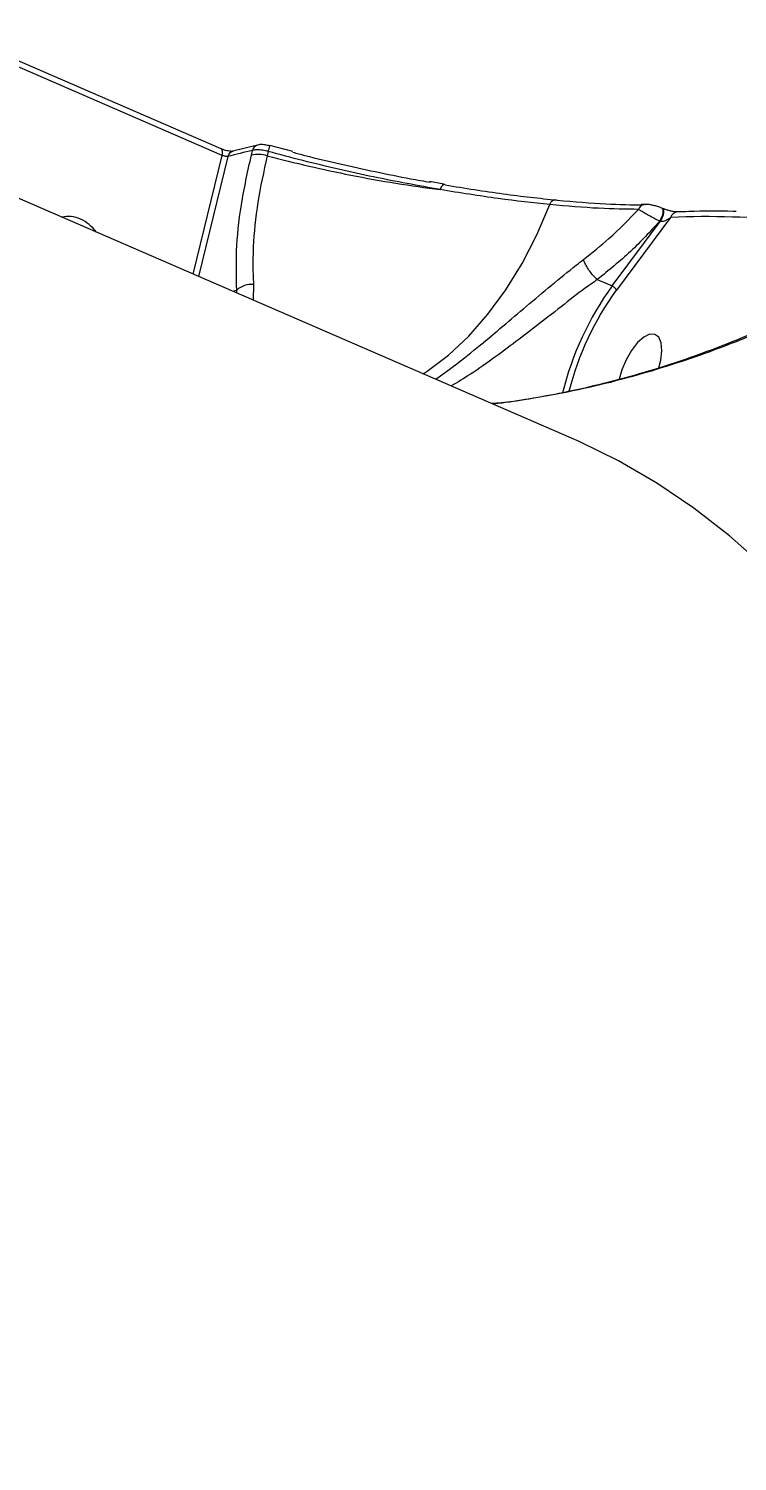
# Model space of a CAD drawing. Header units: millimetres. Extents: x -6104 to 7803, y -6013 to 4803.
# Drawn here: x 1719.8 to 1801.8, y -1919.5 to -1753.7 of the extents above; entities that cross this region are included whole.
import ezdxf

# ---------------------------------------------------------------- set-up
doc = ezdxf.new("R2010")
doc.units = ezdxf.units.MM
for name, color, linetype in [('DIKOM_ОБЪЕКТ', 7, 'Continuous'), ('DIKOM_РАЗМЕР_ЗОНА', 7, 'Continuous'), ('DIKOM_РАЗМЕР_ОБЪЕКТА', 7, 'Continuous')]:
    doc.layers.add(name, color=color, linetype=linetype)
doc.styles.add('style1', font='arial.ttf', dxfattribs={"width": 0.8})
doc.dimstyles.new('1-50', dxfattribs={"dimtxt": 300, "dimasz": 200, "dimexe": 100, "dimexo": 0, "dimgap": 100, "dimtad": 1, "dimtxsty": 'style1', "dimcen": 200, "dimclrd": 7, "dimclre": 7, "dimclrt": 7, "dimadec": 1, "dimazin": 2, "dimtfac": 1, "dimtmove": 0, "dimatfit": 2, "dimfxl": 0, "dimlwd": 25, "dimlwe": 18, "dimarcsym": 0})

# ---------------------------------------------------------------- blocks, each defined once
blk = doc.blocks.new('*D10')
at = {"layer": 'Defpoints', "color": 0, "transparency": 16777216}
for p in [(-4094.65, -224.49), (3111.63, -1726.03), (3111.63, -4948.58)]:
    blk.add_point(p, dxfattribs=at)
at = {"layer": 'DIKOM_РАЗМЕР_ОБЪЕКТА', "color": 7, "lineweight": 18, "transparency": 16777216}
for p, q in [((-4094.65, -224.49), (-4094.65, -5048.58)), ((3111.63, -1726.03), (3111.63, -5048.58))]:
    blk.add_line(p, q, dxfattribs=at)
at = {"layer": 'DIKOM_РАЗМЕР_ОБЪЕКТА', "color": 7, "lineweight": 25, "transparency": 16777216}
blk.add_line((-3894.65, -4948.58), (2911.63, -4948.58), dxfattribs=at)
at = {"layer": 'DIKOM_РАЗМЕР_ОБЪЕКТА', "color": 7, "transparency": 16777216}
for points in [[(-3894.65, -4915.24), (-3894.65, -4981.91), (-4094.65, -4948.58)], [(2911.63, -4915.24), (2911.63, -4981.91), (3111.63, -4948.58)]]:
    blk.add_solid(points, dxfattribs=at)
at = {"layer": 'DIKOM_РАЗМЕР_ОБЪЕКТА', "color": 7, "transparency": 16777216, "insert": (-134.24, -4695.4), "char_height": 300, "attachment_point": 5, "style": 'style1'}
blk.add_mtext('7200', dxfattribs=at)
blk = doc.blocks.new('*D12')
at = {"layer": 'Defpoints', "color": 0, "transparency": 16777216}
for p in [(-6103.62, -69.94), (4675.35, -1132.87), (4675.35, -5913.06)]:
    blk.add_point(p, dxfattribs=at)
at = {"layer": 'DIKOM_РАЗМЕР_ЗОНА', "color": 7, "lineweight": 18, "transparency": 16777216}
for p, q in [((-6103.62, -69.94), (-6103.62, -6013.06)), ((4675.35, -1132.87), (4675.35, -6013.06))]:
    blk.add_line(p, q, dxfattribs=at)
at = {"layer": 'DIKOM_РАЗМЕР_ЗОНА', "color": 7, "lineweight": 25, "transparency": 16777216}
blk.add_line((-5903.62, -5913.06), (4475.35, -5913.06), dxfattribs=at)
at = {"layer": 'DIKOM_РАЗМЕР_ЗОНА', "color": 7, "transparency": 16777216}
for points in [[(-5903.62, -5879.73), (-5903.62, -5946.4), (-6103.62, -5913.06)], [(4475.35, -5879.73), (4475.35, -5946.4), (4675.35, -5913.06)]]:
    blk.add_solid(points, dxfattribs=at)
at = {"layer": 'DIKOM_РАЗМЕР_ЗОНА', "color": 7, "transparency": 16777216, "insert": (271.51, -5659.89), "char_height": 300, "attachment_point": 5, "style": 'style1'}
blk.add_mtext('10800', dxfattribs=at)

msp = doc.modelspace()

# ---------------------------------------------------------------- linework, layer by layer
at = {"layer": 'DIKOM_ОБЪЕКТ', "color": 7, "linetype": 'Continuous', "lineweight": 15}
for p, q in [((1782.661, -1801.112), (1513.769, -1684.66)), ((1742.216, -1768.394), (1715.82, -1756.962)), ((1742.096, -1767.646), (1715.937, -1756.317)), ((1746.315, -1767.199), (1743.444, -1767.928)), ((1750.399, -1767.967), (1747.73, -1767.252)), ((1738.846, -1782.137), (1742.216, -1768.394)), ((1742.876, -1768.537), (1739.474, -1782.409)), ((1745.591, -1768.362), (1745.725, -1767.813)), ((1747.543, -1767.944), (1747.419, -1768.45)), ((1767.887, -1771.716), (1766.199, -1771.422)), ((1793.089, -1774.501), (1792.996, -1774.485)), ((1793.161, -1774.533), (1793.089, -1774.501)), ((1787.34, -1783.505), (1792.926, -1776.042)), ((1794.116, -1775.586), (1787.836, -1783.977)), ((1792.926, -1776.042), (1792.854, -1776.011)), ((1745.838, -1783.338), (1745.796, -1785.147)), ((1785.629, -1782.764), (1785.622, -1782.76)), ((1785.629, -1782.764), (1787.34, -1783.505)), ((1743.897, -1783.984), (1743.45, -1784.131)), ((1743.903, -1784.327), (1743.897, -1783.984))]:
    msp.add_line(p, q, dxfattribs=at)
at = {"layer": 'DIKOM_ОБЪЕКТ', "color": 7, "linetype": 'Continuous', "lineweight": 15, "flags": 128}
for points in [[(1742.216, -1768.394), (1742.25, -1768.221), (1742.263, -1768.062), (1742.256, -1767.921), (1742.227, -1767.803), (1742.18, -1767.714), (1742.115, -1767.656), (1742.096, -1767.646)], [(1747.717, -1767.299), (1747.718, -1767.298), (1747.719, -1767.293)], [(1780.134, -1774.089), (1780.205, -1773.927), (1780.293, -1773.786), (1780.395, -1773.669), (1780.508, -1773.582), (1780.628, -1773.528), (1780.75, -1773.508), (1780.871, -1773.524), (1780.986, -1773.574)], [(1765.491, -1793.676), (1765.943, -1793.377), (1768.404, -1791.507), (1770.757, -1789.301), (1772.978, -1786.78), (1775.046, -1783.969), (1776.94, -1780.897), (1778.642, -1777.592), (1780.134, -1774.089)], [(1791.146, -1774.067), (1791.163, -1774.067), (1791.164, -1774.067)], [(1792.854, -1776.011), (1793, -1775.783), (1793.12, -1775.526), (1793.207, -1775.261), (1793.251, -1775.008), (1793.25, -1774.789), (1793.204, -1774.62), (1793.117, -1774.516), (1793.089, -1774.501)], [(1792.926, -1776.042), (1793.072, -1775.814), (1793.192, -1775.558), (1793.279, -1775.292), (1793.323, -1775.04), (1793.322, -1774.82), (1793.277, -1774.652), (1793.189, -1774.548), (1793.165, -1774.534)], [(1792.762, -1792.977), (1792.981, -1792.105), (1793.105, -1791.014), (1793.023, -1790.104), (1792.742, -1789.45), (1792.285, -1789.105), (1791.688, -1789.097), (1791, -1789.426), (1790.277, -1790.065), (1789.578, -1790.964), (1788.958, -1792.049), (1788.468, -1793.231), (1788.17, -1794.31)], [(1845.175, -1919.922), (1844.331, -1911.757), (1843.288, -1903.815), (1842.048, -1896.103), (1840.611, -1888.63), (1838.98, -1881.401), (1837.154, -1874.423), (1835.137, -1867.704), (1832.929, -1861.248), (1830.533, -1855.063), (1827.952, -1849.154), (1825.188, -1843.526), (1822.242, -1838.184), (1819.119, -1833.135), (1815.82, -1828.381), (1812.349, -1823.929), (1808.709, -1819.781), (1804.904, -1815.942), (1800.938, -1812.415), (1796.812, -1809.204), (1792.533, -1806.312), (1788.102, -1803.741), (1783.526, -1801.494), (1782.661, -1801.112)]]:
    msp.add_lwpolyline(points, dxfattribs=at)
at = {"layer": 'DIKOM_ОБЪЕКТ', "color": 7, "linetype": 'Continuous', "lineweight": 15}
for centre, radius, start, end in [((1746.533, -1767.998), 0.829, 105.84627, 167.11655), ((1778.211, -1901.616), 137.69, 103.64642, 104.87001), ((1743.679, -1768.717), 0.823, 106.56717, 167.36352), ((1746.33, -1772.037), 3.749, 73.11123, 101.38007), ((1690.09, -1752.102), 59.598, 344.58406, 345.22658), ((1768.24, -1772.474), 0.799, 116.47317, 171.85069), ((1767.902, -1771.929), 0.172, 41.30253, 96.10686), ((1724.396, -1778.926), 3.465, 66.04872, 102.77788), ((1791.211, -1774.919), 0.855, 94.32565, 161.01367), ((1794.969, -1775.828), 0.886, 94.40005, 164.16549), ((1798.383, -1865.036), 89.552, 74.51227, 92.73122), ((1723.689, -1780.199), 4.917, 36.28601, 64.54583), ((1745.594, -1785.842), 2.516, 84.43519, 132.3988), ((1816.374, -1804.461), 35.806, 144.17938, 166.14362), ((1816.031, -1804.314), 34.765, 144.19818, 165.66459)]:
    msp.add_arc(centre, radius, start, end, dxfattribs=at)
for points, knots in [([(1747.717, -1767.297), (1747.54, -1767.255), (1747.144, -1767.161), (1746.683, -1767.117), (1746.403, -1767.197), (1746.312, -1767.223)], [0, 0, 0, 0, 0.353633, 0.7918117, 1, 1, 1, 1]), ([(1743.452, -1767.926), (1743.453, -1767.926), (1743.463, -1767.923), (1743.425, -1767.931), (1743.34, -1767.933), (1743.162, -1767.926), (1742.901, -1767.89), (1742.577, -1767.817), (1742.286, -1767.726), (1742.148, -1767.666), (1742.103, -1767.646)], [0, 0, 0, 0, 0.00584386, 0.09496676, 0.20053013, 0.3370183, 0.5006611, 0.69188434, 0.89775622, 1, 1, 1, 1]), ([(1742.876, -1768.537), (1742.843, -1768.539), (1742.779, -1768.542), (1742.634, -1768.522), (1742.473, -1768.485), (1742.328, -1768.439), (1742.248, -1768.407), (1742.216, -1768.394)], [0, 0, 0, 0, 0.21555815, 0.43077314, 0.6453106, 0.85961789, 1, 1, 1, 1]), ([(1743.897, -1783.984), (1743.859, -1782.497), (1743.78, -1779.435), (1744.326, -1774.154), (1745.165, -1770.311), (1745.591, -1768.362)], [0, 0, 0, 0, 0.3175169, 0.6539213, 1, 1, 1, 1]), ([(1747.543, -1767.944), (1747.486, -1767.93), (1747.212, -1767.86), (1746.718, -1767.774), (1746.126, -1767.738), (1745.859, -1767.788), (1745.725, -1767.813)], [0, 0, 0, 0, 0.0806242, 0.3870808, 0.6935788, 1, 1, 1, 1]), ([(1747.419, -1768.45), (1747.023, -1770.258), (1746.219, -1773.924), (1745.782, -1778.474), (1745.739, -1781.558), (1745.815, -1782.941), (1745.838, -1783.338)], [0, 0, 0, 0, 0.3362367, 0.6822365, 0.9087907, 1, 1, 1, 1]), ([(1747.419, -1768.45), (1749.027, -1768.857), (1752.257, -1769.674), (1757.248, -1770.733), (1762.361, -1771.669), (1765.746, -1772.129), (1767.449, -1772.361)], [0, 0, 0, 0, 0.2373821, 0.4771565, 0.7370141, 1, 1, 1, 1]), ([(1767.449, -1772.361), (1764.903, -1771.898), (1761.046, -1771.196), (1755.669, -1770.005), (1751.587, -1769.027), (1748.879, -1768.302), (1747.543, -1767.944)], [0, 0, 0, 0, 0.3951642, 0.5986722, 0.8021762, 1, 1, 1, 1]), ([(1750.394, -1768.036), (1750.861, -1768.16), (1752.691, -1768.644), (1755.886, -1769.399), (1759.976, -1770.3), (1763.467, -1771.004), (1765.552, -1771.373), (1766.309, -1771.506)], [0, 0, 0, 0, 0.086606, 0.3392485, 0.5919058, 0.851895, 1, 1, 1, 1]), ([(1768.031, -1771.816), (1770.307, -1772.182), (1774.912, -1772.923), (1778.946, -1773.355), (1780.986, -1773.574)], [0, 0, 0, 0, 0.49417553, 1, 1, 1, 1]), ([(1780.134, -1774.089), (1778.184, -1773.88), (1774.238, -1773.455), (1769.73, -1772.728), (1767.449, -1772.361)], [0, 0, 0, 0, 0.4941464, 1, 1, 1, 1]), ([(1780.986, -1773.574), (1782.946, -1773.745), (1786.711, -1774.075), (1789.597, -1774.106), (1790.981, -1774.12)], [0, 0, 0, 0, 0.520573, 1, 1, 1, 1]), ([(1790.403, -1774.641), (1788.938, -1774.627), (1785.972, -1774.599), (1782.096, -1774.261), (1780.134, -1774.089)], [0, 0, 0, 0, 0.4937622, 1, 1, 1, 1]), ([(1784.034, -1780.447), (1785.036, -1779.656), (1787.331, -1777.844), (1789.296, -1775.795), (1790.403, -1774.641)], [0, 0, 0, 0, 0.4365807, 1, 1, 1, 1]), ([(1792.854, -1776.011), (1792.673, -1775.922), (1792.312, -1775.746), (1791.723, -1775.434), (1791.163, -1775.12), (1790.696, -1774.84), (1790.495, -1774.704), (1790.403, -1774.641)], [0, 0, 0, 0, 0.195123, 0.3898784, 0.5934567, 0.8140488, 1, 1, 1, 1]), ([(1791.147, -1774.077), (1791.146, -1774.077), (1791.011, -1774.077), (1790.856, -1774.075), (1790.702, -1774.073)], [0, 0, 0, 0, 0.0052907, 1, 1, 1, 1]), ([(1792.929, -1774.442), (1792.856, -1774.413), (1792.64, -1774.325), (1792.229, -1774.211), (1791.71, -1774.105), (1791.373, -1774.059), (1791.178, -1774.068), (1791.164, -1774.069)], [0, 0, 0, 0, 0.1193134, 0.3529812, 0.6126561, 0.9716902, 1, 1, 1, 1]), ([(1794.895, -1774.944), (1794.877, -1774.945), (1794.827, -1774.946), (1794.602, -1774.929), (1794.244, -1774.87), (1793.825, -1774.767), (1793.482, -1774.658), (1793.261, -1774.577), (1793.18, -1774.54), (1793.165, -1774.533)], [0, 0, 0, 0, 0.1004994, 0.2830392, 0.5248681, 0.7134747, 0.8573282, 0.9731231, 1, 1, 1, 1]), ([(1801.695, -1774.903), (1801.582, -1774.897), (1799.786, -1774.802), (1797.508, -1774.852), (1795.338, -1774.929), (1794.9, -1774.944)], [0, 0, 0, 0, 0.05118456, 0.80846925, 1, 1, 1, 1]), ([(1792.854, -1776.011), (1791.763, -1777.201), (1789.567, -1779.599), (1786.947, -1781.705), (1785.629, -1782.764)], [0, 0, 0, 0, 0.4967478, 1, 1, 1, 1]), ([(1794.116, -1775.586), (1794.031, -1775.65), (1793.854, -1775.785), (1793.563, -1775.941), (1793.293, -1776.04), (1793.107, -1776.069), (1792.992, -1776.064), (1792.948, -1776.049), (1792.926, -1776.042)], [0, 0, 0, 0, 0.275979, 0.5812106, 0.7840439, 0.9045837, 0.9531603, 1, 1, 1, 1]), ([(1823.095, -1778.628), (1821.338, -1779.806), (1817.824, -1782.164), (1811.913, -1785.411), (1805.558, -1788.431), (1798.163, -1791.39), (1791.153, -1793.648), (1784.717, -1795.288), (1779.591, -1796.305), (1775.822, -1796.936), (1773.697, -1797.102), (1773.446, -1797.122)], [0, 0, 0, 0, 0.1357663, 0.2715392, 0.4102382, 0.5489234, 0.721391, 0.808949, 0.8964847, 0.9877893, 1, 1, 1, 1]), ([(1823.105, -1778.201), (1822.595, -1778.575), (1820.94, -1779.786), (1817.855, -1781.735), (1813.847, -1784.063), (1809.519, -1786.309), (1805.091, -1788.384), (1800.516, -1790.298), (1795.905, -1792.004), (1791.156, -1793.527), (1786.437, -1794.813), (1781.982, -1795.831), (1777.888, -1796.581), (1775.16, -1797.007), (1773.729, -1797.14), (1773.532, -1797.159)], [0, 0, 0, 0, 0.0412239, 0.1336033, 0.2280559, 0.3245654, 0.4231429, 0.5114335, 0.6050435, 0.6944695, 0.7799643, 0.8622441, 0.9296995, 0.9903141, 1, 1, 1, 1]), ([(1766.921, -1794.296), (1767.676, -1793.761), (1769.283, -1792.622), (1771.912, -1790.506), (1774.678, -1788.191), (1777.437, -1785.843), (1780.303, -1783.43), (1782.527, -1781.617), (1783.758, -1780.662), (1784.034, -1780.447)], [0, 0, 0, 0, 0.1604315, 0.3418245, 0.4947921, 0.6476374, 0.8016145, 0.9554552, 1, 1, 1, 1]), ([(1785.622, -1782.76), (1785.477, -1782.621), (1785.188, -1782.343), (1784.757, -1781.806), (1784.388, -1781.254), (1784.156, -1780.806), (1784.064, -1780.555), (1784.038, -1780.462), (1784.034, -1780.447)], [0, 0, 0, 0, 0.2120127, 0.4240724, 0.6361001, 0.8481474, 0.9764176, 1, 1, 1, 1]), ([(1785.622, -1782.76), (1785.621, -1782.76), (1785.416, -1782.94), (1784.224, -1783.727), (1782.133, -1785.402), (1779.285, -1787.583), (1776.512, -1789.735), (1773.719, -1791.817), (1771.08, -1793.68), (1769.464, -1794.641), (1768.729, -1795.079)], [0, 0, 0, 0, 0.0000569, 0.0366878, 0.1886998, 0.3468815, 0.5009384, 0.6592674, 0.8449777, 1, 1, 1, 1]), ([(1787.836, -1783.977), (1787.834, -1783.97), (1787.827, -1783.948), (1787.8, -1783.889), (1787.735, -1783.794), (1787.62, -1783.679), (1787.482, -1783.575), (1787.387, -1783.529), (1787.34, -1783.505)], [0, 0, 0, 0, 0.045953, 0.1415482, 0.3561198, 0.5708016, 0.7855199, 1, 1, 1, 1]), ([(1873.825, -1806.548), (1873.842, -1806.564), (1876.538, -1809.059), (1881.369, -1815.112), (1888.203, -1824.786), (1894.232, -1835.629), (1899.542, -1847.398), (1904.123, -1860.059), (1908.055, -1873.807), (1911.294, -1888.644), (1913.813, -1904.542), (1915.556, -1921.152), (1916.535, -1938.399), (1916.779, -1956.198), (1916.292, -1974.838), (1915.043, -1994.291), (1913.019, -2014.507), (1910.264, -2035.041), (1906.805, -2055.815), (1902.683, -2076.747), (1897.832, -2098.179), (1892.236, -2120.056), (1885.898, -2142.311), (1878.956, -2164.454), (1871.449, -2186.412), (1863.426, -2208.118), (1854.758, -2229.924), (1845.445, -2251.758), (1835.507, -2273.543), (1825.599, -2293.898), (1815.835, -2312.82), (1806.309, -2330.339), (1796.453, -2347.552), (1786.29, -2364.407), (1775.93, -2380.724), (1765.426, -2396.425), (1755.925, -2409.954), (1749.859, -2418.139), (1747.389, -2421.472)], [0, 0, 0, 0, 0.0001878, 0.0303399, 0.0605166, 0.0906687, 0.1199697, 0.1492932, 0.1785943, 0.2087463, 0.238923, 0.2690751, 0.2983757, 0.3276989, 0.3569995, 0.3871513, 0.4173276, 0.4474793, 0.4767801, 0.5061036, 0.5354043, 0.5655563, 0.5957329, 0.6258848, 0.6551856, 0.6845091, 0.7138099, 0.7439618, 0.7741383, 0.8042902, 0.8297913, 0.8553221, 0.880853, 0.9066258, 0.9323986, 0.9575223, 0.9827031, 1, 1, 1, 1])]:
    msp.add_open_spline(points, degree=3, knots=knots, dxfattribs=at)

# ---------------------------------------------------------------- dimensions: what is measured, and where the dimension line sits
at = {"layer": 'DIKOM_РАЗМЕР_ЗОНА'}
dim = msp.add_linear_dim(base=(4675.352, -5913.064), p1=(-6103.623, -69.942), p2=(4675.352, -1132.872), text='10800', dimstyle='1-50', dxfattribs=at)
dim.commit()
dim.dimension.update_dxf_attribs({"geometry": '*D12', "text_midpoint": (271.508, -5913.064), "dimtype": 160})
at = {"layer": 'DIKOM_РАЗМЕР_ОБЪЕКТА'}
dim = msp.add_linear_dim(base=(3111.629, -4948.576), p1=(-4094.654, -224.488), p2=(3111.629, -1726.033), text='7200', dimstyle='1-50', dxfattribs=at)
dim.commit()
dim.dimension.update_dxf_attribs({"geometry": '*D10', "text_midpoint": (-134.242, -4948.576), "dimtype": 160})

doc.saveas('drawing.dxf')
